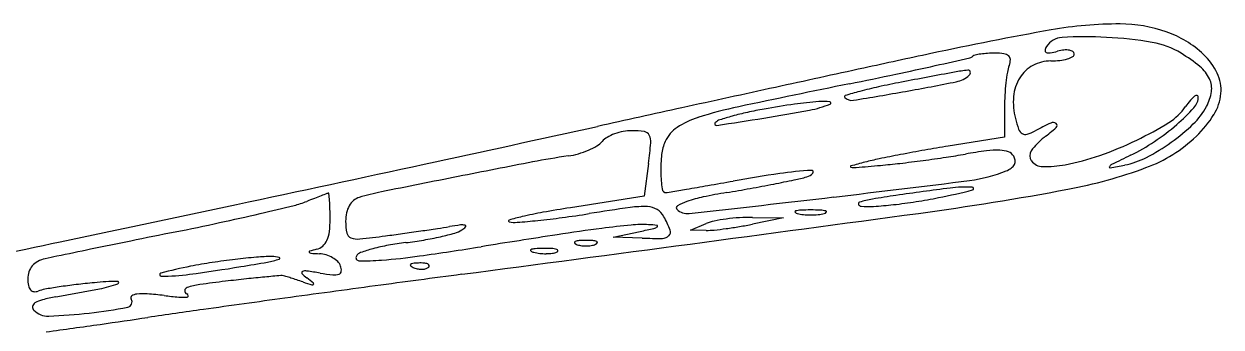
# Model space of a CAD drawing. Extents: x 0.12 to 1.64, y 0.04 to 1.72.
# Drawn here: x 0.873 to 1.645, y 0.613 to 0.809 of the extents above; entities that cross this region are included whole.
import ezdxf

# ---------------------------------------------------------------- set-up
doc = ezdxf.new("R2010")
doc.units = 0
doc.header["$MEASUREMENT"] = 0
doc.layers.add('Plate', color=2, linetype='Continuous')

msp = doc.modelspace()

# ---------------------------------------------------------------- linework, layer by layer
at = {"layer": 'Plate'}
for p, q in [((1.505, 0.75505), (1.505, 0.73591)), ((1.505, 0.73591), (1.46875, 0.73004)), ((1.27534, 0.71891), (1.2725, 0.69781)), ((1.2725, 0.69781), (1.225, 0.69031)), ((1.3025, 0.6757), (1.3125, 0.68)), ((1.3425, 0.68407), (1.3625, 0.68385)), ((1.3625, 0.68385), (1.3425, 0.67971)), ((1.2525, 0.67132), (1.27, 0.675)), ((1.3125, 0.67564), (1.3025, 0.6757)), ((1.27125, 0.67066), (1.2525, 0.67132))]:
    msp.add_line(p, q, dxfattribs=at)
at = {"layer": 'Plate', "linetype": 'Continuous'}
msp.add_line((1.28737, 0.70006), (1.29979, 0.70221), dxfattribs=at)
at = {"layer": 'Plate'}
for centre, radius, start, end in [((1.91382, -1.32439), 2.16283, 100.08602, 102.18001), ((1.5788, 0.55907), 0.24981, 89.83527, 100.08597), ((1.57926, 0.71761), 0.09126, 70.7382, 89.83525), ((1.58711, 0.74008), 0.06747, 46.78815, 70.73822), ((1.54273, 0.78759), 0.0126, 92.93219, 148.28248), ((1.55676, 0.51382), 0.28673, 87.19389, 92.93212), ((1.55886, 0.55683), 0.24367, 80.2167, 87.19386), ((1.59123, 0.74454), 0.05318, 58.62956, 80.21665), ((6.90389, -24.44342), 25.81427, 102.180011, 102.27833), ((1.48177, 0.79096), 0.00407, 282.73248, 313.67307), ((1.48669, 0.78581), 0.00305, 101.94967, 133.67323), ((1.49678, 0.7381), 0.05181, 97.92684, 101.94951), ((1.49746, 0.73325), 0.0567, 93.45294, 97.92671), ((1.49887, 0.70989), 0.08011, 90.00006, 93.4529), ((1.49887, 0.74575), 0.04425, 82.5056, 89.99997), ((1.50388, 0.78382), 0.00585, 49.21255, 82.50562), ((1.50567, 0.7859), 0.0031, 358.53359, 49.21259), ((1.53241, 0.79168), 0.00126, 171.91285, 247.61058), ((1.53722, 0.791), 0.00612, 148.28251, 171.91291), ((1.53369, 0.79479), 0.00462, 247.6106, 279.30785), ((1.52596, 0.84195), 0.05241, 279.30794, 284.65496), ((1.54625, 0.76436), 0.02778, 95.98565, 104.65495), ((1.54474, 0.77873), 0.01334, 80.97569, 95.98563), ((1.54074, 0.80239), 0.01677, 286.69837, 299.41734), ((1.54584, 0.78568), 0.0063, 58.24098, 80.97556), ((1.548, 0.78953), 0.002, 299.4173, 359.99998), ((1.54823, 0.78953), 0.00177, 359.9999, 58.24095), ((1.56415, 0.70013), 0.1052, 50.51157, 58.62951), ((1.60527, 0.75941), 0.04094, 25.55208, 46.78816), ((17.64991, -73.81898), 76.34567, 102.2783085, 102.3220824), ((0.96826, 2.98548), 2.25779, 281.92674, 282.58862), ((-0.5247, 9.67084), 9.10782, 282.588606, 282.732533), ((1.52891, 0.77408), 0.02236, 159.00632, 170.42347), ((1.49757, 0.78611), 0.01121, 339.00637, 358.53351), ((1.53388, 0.76237), 0.02237, 118.20389, 148.40741), ((1.53489, 0.76049), 0.02451, 89.99999, 118.20394), ((1.53489, 0.83608), 0.05108, 270.00004, 276.50709), ((1.5375, 0.8132), 0.02805, 276.50712, 286.69835), ((1.61636, 0.76348), 0.02311, 25.51582, 50.51156), ((0.56584, 4.8907), 4.20504, 281.51123, 281.92674), ((3.72608, -11.22611), 12.21356, 100.632046, 100.795224), ((1.49201, 0.67468), 0.1049, 95.8091, 100.632), ((1.47038, 0.78906), 0.01782, 281.4163, 311.74864), ((1.48154, 0.77761), 0.00144, 12.45507, 95.80917), ((1.48076, 0.77743), 0.00224, 311.74862, 12.45492), ((1.63119, 0.75682), 0.12609, 170.42345, 173.59743), ((1.53828, 0.75967), 0.02754, 148.40734, 175.09272), ((1.62423, 0.76724), 0.01439, 351.75109, 25.5159), ((1.61941, 0.76617), 0.02527, 355.0752, 25.5521), ((18.77611, -78.97415), 81.62242, 102.3221519, 102.3654675), ((3.38715, -8.96263), 9.93266, 101.511173, 101.931952), ((1.50214, 0.43053), 0.34682, 105.12565, 106.74526), ((1.05138, 2.94983), 2.21897, 279.23523, 280.11896), ((1.47833, 0.51864), 0.25555, 102.34551, 105.1256), ((1.54301, 0.22312), 0.55806, 100.79514, 102.34554), ((1.18315, 2.2115), 1.46897, 280.11896, 281.41635), ((1.64885, 0.75484), 0.14386, 173.59742, 176.76819), ((1.6096, 0.76936), 0.02917, 331.84499, 351.75113), ((1.45355, 0.16975), 0.5933, 98.13674, 100.05129), ((1.40327, 0.52141), 0.23806, 94.34976, 98.13667), ((1.36654, 0.8208), 0.06872, 280.61836, 292.1976), ((1.38789, 0.72353), 0.03535, 82.82416, 94.34968), ((1.39222, 0.75786), 0.000749, 292.1975, 82.82411), ((1.40243, 0.76194), 0.000734, 106.74529, 225.00002), ((1.40646, 0.76597), 0.00644, 225.00001, 279.23512), ((1.64525, 0.75505), 0.14025, 176.76827, 180), ((1.55404, 0.75831), 0.04336, 175.09267, 194.08935), ((1.67616, 0.71746), 0.06636, 140.49305, 144.99156), ((1.63825, 0.74872), 0.01723, 128.23015, 140.49303), ((1.61937, 0.76198), 0.01063, 317.54246, 0.00005), ((1.62917, 0.76026), 0.00254, 89.25945, 128.23019), ((1.62919, 0.76198), 0.000811, 0.00005, 89.25932), ((1.61378, 0.76665), 0.03092, 328.13441, 355.07524), ((12.90789, -52.20717), 54.21973, 102.365448, 102.424348), ((1.39263, 0.47594), 0.28565, 101.93193, 107.38408), ((1.38091, 0.5624), 0.19394, 105.40457, 107.86957), ((1.37984, 0.56627), 0.18993, 102.36503, 105.40451), ((1.3977, 0.48481), 0.27333, 100.05132, 102.36507), ((1.16448, 1.89857), 1.16528, 279.14732, 280.61843), ((1.59151, 0.77676), 0.037, 301.91571, 324.99155), ((1.52844, 0.84518), 0.13388, 310.89113, 317.54245), ((1.59557, 0.77687), 0.04509, 313.7946, 331.84501), ((1.57954, 0.78794), 0.07124, 313.69617, 328.13436), ((-5.3694, 30.75484), 30.73175, 282.210883, 282.424252), ((1.30598, 0.72399), 0.02179, 123.89631, 155.50453), ((1.32282, 0.69893), 0.05198, 107.38412, 123.89632), ((1.31919, 0.74448), 0.00105, 133.40563, 278.36012), ((1.32377, 0.73965), 0.00771, 107.86966, 133.40561), ((0.99408, 2.95681), 2.23714, 278.36009, 279.14733), ((1.57656, 0.76397), 0.06658, 194.08926, 200.26609), ((1.61522, 0.57093), 0.19163, 114.77883, 118.15491), ((1.44738, 0.84372), 0.13642, 307.55583, 311.85113), ((1.53629, 0.7419), 0.00332, 53.05076, 114.77879), ((1.53734, 0.74329), 0.00159, 311.85114, 53.05061), ((1.49436, 0.93274), 0.22076, 295.75741, 301.91568), ((1.52103, 0.85374), 0.14519, 303.73995, 310.89112), ((1.53761, 0.83732), 0.12883, 305.54641, 313.79458), ((1.25441, 0.72558), 0.01166, 119.76696, 140.30983), ((1.26409, 0.70866), 0.03115, 109.90237, 119.76696), ((1.26567, 0.70429), 0.0358, 100.54796, 109.90237), ((1.2647, 0.7095), 0.0305, 90.00006, 100.54787), ((1.2647, 0.68773), 0.05227, 81.20294, 89.99994), ((1.27203, 0.73511), 0.00433, 26.76153, 81.203), ((1.26784, 0.73299), 0.00902, 354.8544, 26.76139), ((1.5193, 0.74282), 0.00554, 200.26614, 238.43096), ((1.51843, 0.74141), 0.00387, 238.43083, 287.29308), ((1.51071, 0.76621), 0.02985, 287.2932, 298.15498), ((1.55519, 0.7035), 0.04046, 127.55582, 144.50252), ((1.48874, 0.94438), 0.23369, 289.40468, 295.75738), ((1.56363, 0.80459), 0.09427, 290.2449, 313.69614), ((1.21506, 0.77799), 0.05499, 285.93473, 293.09644), ((1.21824, 0.77052), 0.04687, 293.09633, 300.60283), ((1.23558, 0.74121), 0.01281, 300.60277, 320.30987), ((0.97321, 0.75953), 0.30484, 352.34257, 354.85432), ((1.31144, 0.72151), 0.02779, 155.50462, 173.46596), ((1.64892, -0.36993), 1.11464, 100.09293, 100.90745), ((1.62694, -0.24641), 0.98918, 99.20218, 100.09301), ((1.53047, 0.43897), 0.29038, 97.35931, 100.05163), ((1.49985, 0.67604), 0.05134, 87.65275, 97.35927), ((1.50115, 0.70778), 0.01957, 70.79989, 87.65268), ((1.50548, 0.72021), 0.00641, 32.09415, 70.79993), ((1.52673, 0.7238), 0.0055, 144.50249, 217.84121), ((1.52763, 0.84386), 0.13332, 296.11634, 303.74005), ((1.53676, 0.8385), 0.13029, 297.30099, 305.54642), ((-7.74722, 41.7429), 41.97415, 282.041895, 282.210803), ((2.74144, -7.28708), 8.1538, 100.892456, 101.236918), ((1.29842, 0.21171), 0.51743, 98.31709, 100.89254), ((1.21625, 0.77382), 0.05065, 278.3172, 285.93473), ((1.3696, 0.71485), 0.08633, 173.46593, 181.18304), ((1.50812, 0.35635), 0.37507, 104.37531, 105.82097), ((1.46525, 0.5236), 0.20242, 101.72189, 104.37525), ((1.62638, -0.25294), 0.9955, 100.90738, 101.7219), ((1.3849, 1.17154), 0.45568, 275.04882, 276.62924), ((1.32999, 1.64398), 0.9313, 276.62922, 277.55511), ((1.32988, 1.64484), 0.93217, 277.55512, 278.48079), ((1.39955, 1.17756), 0.45972, 278.48081, 280.05161), ((1.50541, 0.72119), 0.00664, 306.79405, 333.44348), ((1.50556, 0.72026), 0.00631, 5.60253, 32.09414), ((1.507, 0.7204), 0.00487, 333.44345, 5.60237), ((1.52975, 0.72615), 0.00932, 217.84116, 269.34346), ((1.51779, 0.86192), 0.14626, 280.38016, 289.40462), ((2.5601, -1.26216), 2.21217, 116.11631, 116.46971), ((1.57247, 0.76933), 0.05244, 281.03018, 297.30091), ((3.58927, -11.55456), 12.50469, 101.23686, 101.467877), ((1.37942, 0.71505), 0.09615, 181.183, 187.57693), ((1.50909, -0.30917), 1.03232, 98.30518, 99.99011), ((1.3935, 0.48264), 0.23212, 93.20367, 98.30513), ((1.3756, 0.71739), 0.00747, 284.71519, 320.96635), ((1.38059, 0.71334), 0.00106, 320.96631, 93.20366), ((1.40597, 0.71685), 0.000376, 105.821, 258.38382), ((1.40826, 0.72801), 0.01177, 258.38371, 274.67315), ((1.21238, 3.12426), 2.41601, 274.67312, 275.04875), ((1.47045, 0.80269), 0.09557, 277.24713, 291.91769), ((1.50071, 0.72747), 0.01449, 291.91774, 306.79418), ((1.53051, 0.79247), 0.07565, 269.34346, 280.38017), ((1.48788, 1.00995), 0.31315, 280.65421, 290.24496), ((1.57301, 0.71654), 0.000448, 148.80402, 280.09532), ((1.57566, 0.71494), 0.00354, 116.46962, 148.80401), ((1.47027, 1.2936), 0.58659, 280.09536, 281.03019), ((-0.26374, 9.70939), 9.14187, 279.847679, 279.935914), ((-1.71918, 18.01784), 17.57685, 279.935968, 279.990055), ((1.13689, 1.82838), 1.14401, 279.50424, 280.27475), ((1.13361, 1.84645), 1.16237, 280.2748, 281.03615), ((1.15772, 1.72282), 1.03641, 281.03621, 281.7838), ((1.33606, 0.86793), 0.16312, 281.78384, 284.71516), ((0.4154, 9.09948), 8.45918, 276.649335, 277.247043), ((1.73475, -1.36736), 2.08721, 97.29027, 98.25696), ((1.48005, 0.62355), 0.08008, 87.02561, 97.29027), ((1.48416, 0.70261), 0.00091, 284.06286, 87.02575), ((1.47166, -0.35011), 1.12453, 111.48043, 111.74789), ((1.30985, 0.06108), 0.68265, 111.09164, 111.48033), ((1.48498, -0.39296), 1.16929, 110.89895, 111.09169), ((1.0707, 0.69197), 0.00795, 104.22719, 110.89889), ((1.06885, 0.69929), 0.000404, 5.5307, 104.22709), ((0.86993, 0.68003), 0.20025, 4.2511, 5.53085), ((1.09344, 0.68528), 0.01275, 130.57702, 150.3924), ((1.09154, 0.68749), 0.00983, 106.49381, 130.57717), ((1.13664, 0.53519), 0.16867, 101.46788, 106.49375), ((1.28681, 0.70273), 0.00272, 187.57687, 270.58727), ((1.2868, 0.70333), 0.00333, 270.58757, 279.83948), ((1.33039, 0.60467), 0.09461, 101.99507, 108.62234), ((-1.44885, 25.09149), 24.55948, 276.430145, 276.649244), ((1.384, 0.35235), 0.35256, 99.50422, 101.99511), ((1.43089, 0.63098), 0.06577, 99.72037, 107.18292), ((1.52161, 0.10138), 0.60309, 98.25705, 99.72036), ((1.39697, 1.02236), 0.3321, 278.83837, 281.37968), ((1.19647, 2.55903), 1.8894, 277.69494, 280.65422), ((1.36797, 1.16645), 0.47908, 281.37968, 284.06284), ((-7.06294, 38.53512), 38.6942, 281.869555, 282.0419), ((0.58749, 2.5677), 1.93136, 283.08907, 283.75599), ((1.03195, 0.75217), 0.06222, 283.75605, 291.74786), ((0.95316, 0.68622), 0.11679, 1.56909, 4.25109), ((0.83085, 0.68287), 0.23915, 0.00005, 1.56902), ((1.09665, 0.68345), 0.01644, 150.39251, 167.59402), ((1.25831, 0.4052), 0.28669, 100.24704, 103.00352), ((1.35108, -0.10799), 0.8082, 98.97487, 100.24705), ((1.47849, -0.83815), 1.54361, 98.00127, 99.0005), ((1.27221, 0.62937), 0.06167, 87.6842, 98.00124), ((1.27418, 0.67805), 0.01295, 58.72598, 87.68424), ((1.27465, 0.67882), 0.01204, 28.15495, 58.72595), ((1.29477, 0.69031), 0.00147, 119.36529, 224.99999), ((1.30053, 0.69607), 0.00961, 224.99996, 276.43017), ((1.31163, 0.66036), 0.03585, 108.62243, 119.36531), ((1.37033, 0.6877), 0.000486, 104.64539, 218.63748), ((1.37187, 0.68893), 0.00245, 218.63738, 255.35437), ((1.37449, 0.6718), 0.01692, 92.53582, 104.64535), ((1.38, 0.54735), 0.14149, 90.00001, 92.53582), ((1.38, 0.54735), 0.14149, 87.46418, 89.99999), ((1.38551, 0.6718), 0.01692, 75.35465, 87.46418), ((1.38813, 0.68893), 0.00245, 284.64563, 321.36262), ((1.38967, 0.6877), 0.000486, 321.36252, 75.35461), ((1.41176, 0.69286), 0.001, 107.18298, 204.74209), ((1.41271, 0.6933), 0.00205, 204.74207, 264.23024), ((1.41734, 0.73913), 0.04812, 264.23022, 273.80359), ((1.40097, 0.98531), 0.29484, 273.80355, 276.3098), ((1.39663, 1.02458), 0.33435, 276.30983, 278.8383), ((0.47853, 3.08598), 2.46093, 281.51992, 282.2022), ((0.632, 2.37625), 1.7348, 282.20229, 283.08899), ((1.00347, 0.68287), 0.06653, 353.07803, 0.00001), ((1.10543, 0.68152), 0.02543, 167.59404, 179.99997), ((1.11757, 0.68152), 0.03757, 180.00005, 191.61587), ((-11.70429, 98.03925), 98.23722, 277.5216236, 277.694886), ((1.1856, 0.68174), 0.000572, 107.01432, 258.51171), ((1.22165, 0.56394), 0.12377, 103.00361, 107.01414), ((1.1892, 0.69948), 0.01867, 258.51155, 274.47282), ((1.14726, 1.23565), 0.55648, 274.47283, 275.84287), ((1.15193, 1.19009), 0.51068, 275.84282, 277.63178), ((1.1228, 1.40746), 0.72999, 277.63183, 279.0005), ((1.2102, 0.64433), 0.08514, 21.73016, 28.155), ((1.32325, 0.65499), 0.02723, 101.75831, 113.25388), ((1.34047, 0.57224), 0.11175, 97.73266, 101.7583), ((1.34245, 0.5577), 0.12642, 93.78176, 97.73272), ((1.34128, 0.5753), 0.10878, 89.3596, 93.78182), ((1.29433, 0.9126), 0.23782, 279.62929, 281.68639), ((1.37773, 0.71134), 0.02562, 255.35461, 264.41888), ((1.38, 0.73459), 0.04898, 264.41883, 269.99994), ((1.38, 0.73459), 0.04898, 270.00006, 275.58117), ((1.38227, 0.71134), 0.02562, 275.58112, 284.64539), ((6.32625, -25.60541), 26.82031, 101.51993, 101.582268), ((1.05027, 0.67719), 0.01939, 335.74524, 353.07801), ((1.08486, 0.6748), 0.00418, 191.61602, 249.9146), ((1.031, 1.23528), 0.56809, 275.86991, 277.55644), ((0.88533, 2.33337), 1.6758, 277.55647, 277.9353), ((0.8133, 2.85006), 2.19749, 277.9354, 278.24457), ((0.84137, 2.65636), 2.00176, 278.24459, 278.55696), ((1.05779, 1.21806), 0.54728, 278.55696, 279.37674), ((1.10086, 0.85027), 0.18319, 282.7471, 285.69263), ((1.179, 0.48405), 0.19668, 97.26267, 99.37682), ((1.14568, 0.69075), 0.01749, 285.69273, 302.20106), ((1.1551, 0.67157), 0.00764, 75.00762, 97.26259), ((1.14856, 0.68617), 0.01208, 302.20109, 316.82806), ((1.15691, 0.67833), 0.000636, 316.82797, 75.00744), ((2.71002, -9.00039), 9.78785, 98.777422, 99.067338), ((1.41532, -0.61529), 1.30338, 97.49539, 98.77743), ((1.31713, 0.13099), 0.55067, 95.51813, 97.49547), ((1.27135, 0.60483), 0.07462, 86.88389, 95.51817), ((1.16826, 1.15832), 0.49391, 281.88674, 282.9357), ((1.2709, 0.59652), 0.08294, 83.12816, 86.88391), ((1.27759, 0.68236), 0.00556, 282.93576, 308.75098), ((1.28077, 0.6784), 0.000475, 308.75119, 83.12838), ((1.28434, 0.6765), 0.00597, 270.87146, 314.65096), ((1.2862, 0.67462), 0.00333, 314.65099, 21.73024), ((1.3128, 0.72356), 0.04792, 269.63746, 275.83123), ((1.29373, 0.91032), 0.23565, 275.83122, 277.73271), ((1.28978, 0.93941), 0.26501, 277.73266, 279.62933), ((-2.02171, 14.5496), 14.18462, 281.505147, 281.869548), ((4.58026, -17.08616), 18.12399, 101.582307, 101.665959), ((1.05877, 0.67293), 0.00981, 284.64545, 311.05066), ((1.05817, 0.67363), 0.01072, 311.0507, 335.74519), ((1.08779, 0.68282), 0.01272, 249.91456, 275.86985), ((1.12969, 0.54583), 0.12223, 100.40641, 105.20435), ((1.14092, 0.48472), 0.18437, 96.88024, 100.40641), ((1.08961, 0.90987), 0.24386, 276.88032, 279.6171), ((0.78722, 3.048), 2.41301, 278.11215, 279.06738), ((1.09629, 0.87046), 0.20389, 279.6171, 282.74709), ((1.22823, 0.66791), 0.000602, 111.97457, 208.35249), ((1.22952, 0.66861), 0.00207, 208.35233, 248.02551), ((1.23113, 0.66074), 0.00833, 94.00816, 111.97452), ((1.23353, 0.67854), 0.01278, 248.02556, 261.30011), ((1.235, 0.60544), 0.06377, 90.00001, 94.00824), ((1.235, 0.68813), 0.02248, 261.30007, 270.00004), ((1.235, 0.60544), 0.06377, 85.99176, 89.99999), ((1.235, 0.68813), 0.02248, 269.99996, 278.69993), ((1.23647, 0.67854), 0.01278, 278.69989, 291.97444), ((1.23887, 0.66074), 0.00833, 68.02548, 85.99184), ((1.24048, 0.66861), 0.00207, 291.97449, 331.64767), ((1.24177, 0.66791), 0.000602, 331.64751, 68.02543), ((1.28044, 0.93255), 0.26205, 267.98954, 270.87136), ((0.89054, 0.63814), 0.01966, 102.60338, 117.55763), ((0.99531, 0.16955), 0.49982, 101.72357, 102.6034), ((5.38662, -20.99163), 22.11183, 101.665957, 101.723482), ((1.06423, 0.19462), 0.46562, 96.83358, 98.68649), ((1.05912, 0.23725), 0.42269, 94.95844, 96.83358), ((1.03257, 0.54329), 0.1155, 90.0352, 94.95844), ((1.0192, 0.71243), 0.05815, 280.23153, 288.04045), ((1.03251, 0.63943), 0.01936, 76.08309, 90.03523), ((1.03703, 0.65767), 0.000565, 288.04052, 76.08319), ((1.05684, 0.66176), 0.000442, 106.51046, 214.43049), ((1.05755, 0.66224), 0.0013, 214.43049, 265.81669), ((1.09783, 0.52347), 0.14468, 104.64546, 106.51051), ((1.0797, 0.96506), 0.30492, 265.81659, 266.90154), ((1.06225, 0.64268), 0.01793, 72.8864, 86.90156), ((1.06181, 0.64126), 0.01941, 59.68286, 72.88637), ((1.0632, 0.64364), 0.01665, 45.48904, 59.68274), ((1.0886, 0.65807), 0.00195, 148.28249, 268.52002), ((1.09146, 0.6563), 0.00532, 109.42154, 148.28252), ((1.09231, 0.80174), 0.14567, 268.51998, 274.29554), ((1.12728, 0.55471), 0.11303, 105.2044, 109.42158), ((1.07551, 1.02542), 0.36999, 274.29548, 278.11217), ((1.19968, 0.66279), 0.000457, 112.02817, 235.466), ((1.20289, 0.66746), 0.00613, 235.4658, 255.39423), ((1.2027, 0.65532), 0.00852, 93.64635, 112.02789), ((1.20794, 0.68685), 0.02616, 255.39426, 263.94707), ((1.20879, 0.55981), 0.10422, 90.70768, 93.64633), ((1.20896, 0.69643), 0.0358, 263.94701, 270.70756), ((1.20866, 0.57021), 0.09382, 87.40877, 90.70763), ((1.209, 0.69335), 0.03271, 270.70761, 277.65867), ((1.21216, 0.6476), 0.01636, 75.39432, 87.40877), ((1.21171, 0.67318), 0.01237, 277.65868, 292.02793), ((1.21607, 0.66259), 0.000862, 1.58601, 75.39442), ((1.21599, 0.66259), 0.000936, 292.02794, 1.58599), ((0.88967, 0.64437), 0.01467, 161.65737, 179.99997), ((0.88627, 0.6455), 0.01109, 139.02944, 161.65736), ((0.88706, 0.64482), 0.01213, 117.55772, 139.02941), ((1.02891, 0.39933), 0.25786, 100.93506, 105.32223), ((0.81241, 1.87866), 1.2426, 277.72208, 279.26653), ((1.04824, 0.29932), 0.35971, 98.68658, 100.93503), ((0.84733, 1.66463), 1.02574, 279.26653, 280.23162), ((1.05242, 0.64839), 0.000787, 110.21975, 222.78282), ((1.05415, 0.6437), 0.00579, 81.92704, 110.2197), ((1.01314, 0.35457), 0.29782, 80.25881, 81.927), ((1.06925, 0.64979), 0.00803, 20.99366, 45.48901), ((1.07502, 0.64947), 0.00221, 289.11132, 354.64867), ((1.06969, 0.64996), 0.00755, 354.64868, 20.99351), ((1.12231, 0.65318), 0.000594, 134.99985, 235.80974), ((1.12364, 0.65186), 0.00247, 96.68836, 135.00004), ((1.12813, 0.66174), 0.01094, 235.80984, 248.1904), ((1.12912, 0.6051), 0.04955, 92.35875, 96.68842), ((1.12921, 0.66446), 0.01387, 248.19031, 259.96042), ((1.12905, 0.66354), 0.01294, 259.96051, 272.35866), ((1.12834, 0.62406), 0.03057, 85.83122, 92.35865), ((1.12916, 0.66083), 0.01022, 272.35867, 286.17174), ((1.12998, 0.64654), 0.00803, 68.19031, 85.83114), ((1.13095, 0.65468), 0.00381, 286.17162, 314.99996), ((1.13236, 0.65249), 0.00163, 21.15332, 68.19038), ((1.13292, 0.6527), 0.00102, 315.00011, 21.15358), ((0.89745, 0.64437), 0.02245, 179.99997, 191.05291), ((0.96547, 0.1449), 0.49928, 95.45919, 96.82121), ((0.93738, 0.43879), 0.20404, 91.26421, 95.45917), ((0.90679, 0.71263), 0.07609, 280.97752, 290.28343), ((0.93289, 0.64199), 0.000789, 290.28349, 91.2642), ((0.96103, 0.6471), 0.000948, 105.32218, 269.60766), ((0.96191, 0.77612), 0.12997, 269.60772, 277.72199), ((1.07489, 0.0255), 0.62156, 96.6878, 98.22766), ((1.17213, -0.80378), 1.45653, 96.14964, 96.68776), ((1.10624, -0.1923), 0.84151, 95.338, 96.14953), ((1.19496, -1.14181), 1.79515, 95.01211, 95.33801), ((1.03863, 0.64065), 0.00585, 76.50011, 95.01212), ((1.03412, 0.62183), 0.02521, 72.95127, 76.50012), ((0.91806, 0.24338), 0.42105, 72.49561, 72.95122), ((0.91605, 0.23701), 0.42773, 71.96312, 72.49551), ((0.87948, 0.12471), 0.54583, 71.51969, 71.96316), ((1.07179, 0.66632), 0.02718, 222.78277, 231.84385), ((1.16109, 0.96732), 0.34259, 251.51975, 252.53135), ((0.91715, 0.4695), 0.22313, 50.4606, 51.84393), ((1.05885, 0.64116), 0.000538, 315.57281, 50.46055), ((1.08644, 0.78154), 0.1354, 260.25881, 263.78383), ((1.07276, 0.65597), 0.00909, 263.78386, 289.11132), ((3.771, -19.1655), 19.98476, 97.521578, 97.683152), ((0.88132, 0.64122), 0.00601, 191.05292, 220.50408), ((0.8793, 0.6395), 0.00336, 220.50404, 263.02207), ((0.87961, 0.642), 0.00589, 263.02218, 290.9936), ((0.88977, 0.61553), 0.02247, 99.89263, 110.9936), ((0.95071, 0.26609), 0.37719, 98.47239, 99.89262), ((0.60779, 2.25406), 1.64625, 279.9801, 280.9775), ((0.95204, 0.25717), 0.38621, 96.82123, 98.47246), ((0.94302, 0.63209), 0.00154, 125.96835, 211.71738), ((0.94597, 0.62803), 0.00656, 96.2422, 125.96834), ((0.94931, 0.59753), 0.03724, 85.78359, 96.2422), ((0.93485, 0.40149), 0.23381, 83.09331, 85.78356), ((0.99567, 0.90354), 0.27191, 263.0933, 265.08348), ((0.97839, 0.63664), 0.00221, 108.06723, 176.96934), ((0.9783, 0.63665), 0.00212, 176.96944, 247.94501), ((0.97688, 0.63314), 0.00166, 12.16146, 67.94499), ((0.99299, 0.59186), 0.04931, 98.2276, 108.06725), ((0.97777, 0.63334), 0.000742, 274.25025, 12.16156), ((4.26989, -22.8637), 23.71646, 97.683121, 97.825214), ((1.05854, 0.64146), 0.00097, 252.53128, 315.57286), ((0.88093, 0.62614), 0.00288, 170.71401, 225.00001), ((0.88131, 0.62608), 0.00326, 121.21651, 170.71413), ((0.88864, 0.61398), 0.01742, 103.95442, 121.21654), ((0.91521, 0.50706), 0.12759, 99.9801, 103.95442), ((0.87777, 0.94523), 0.32501, 276.51092, 280.94048), ((0.93881, 0.62948), 0.00341, 280.94047, 31.71752), ((0.97529, 0.6667), 0.0342, 265.08346, 274.25025), ((3.93996, -20.46308), 21.29328, 97.825188, 97.967969), ((0.888, 0.63322), 0.01288, 225.00003, 272.1401), ((0.87564, 0.9639), 0.3438, 272.14018, 276.51086), ((0.22137, 5.57143), 5.00563, 278.04235, 278.39873), ((1.65536, -4.14106), 4.81215, 97.968, 98.39864), ((-0.20921, 8.61875), 8.08322, 277.793558, 278.042451)]:
    msp.add_arc(centre, radius, start, end, dxfattribs=at)

doc.saveas('drawing.dxf')
